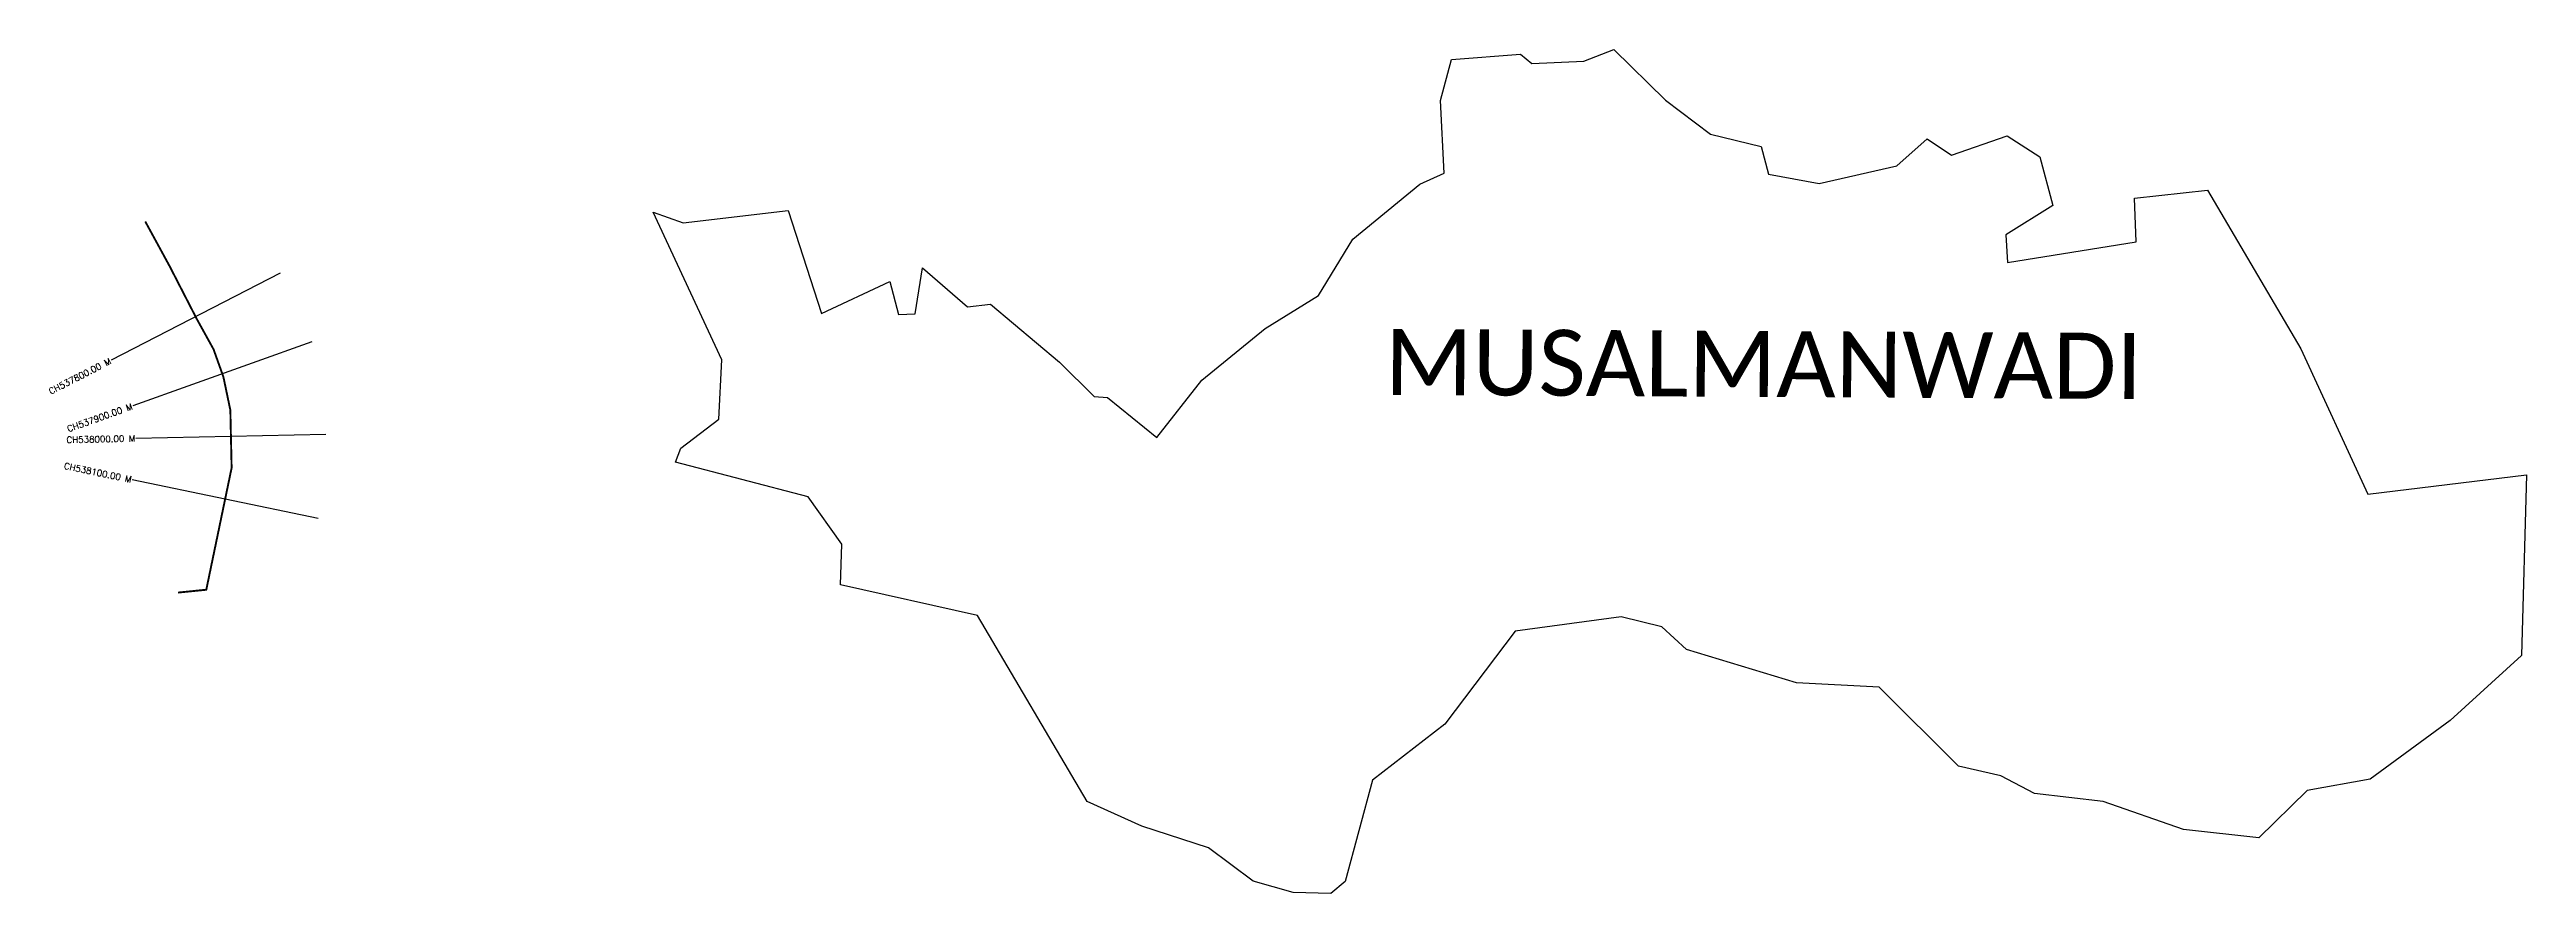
# Model space of a CAD drawing. Header units: metres. Extents: x 318738 to 322647, y 1867666 to 1868997.
import ezdxf
from ezdxf.enums import TextEntityAlignment as Align

# ---------------------------------------------------------------- set-up
doc = ezdxf.new("R2010")
doc.units = ezdxf.units.M
for name, color, linetype in [('CS', 134, 'Continuous'), ('CSMark', 6, 'Continuous'), ('NATURALLY PROTECTED', 3, 'Continuous'), ('village', 3, 'Continuous'), ('VILLAGE NAME', 250, 'Continuous')]:
    doc.layers.add(name, color=color, linetype=linetype)
doc.styles.get("Standard").update_dxf_attribs({"font": 'simplex.shx'})

msp = doc.modelspace()

# ---------------------------------------------------------------- linework, layer by layer
at = {"color": 3, "flags": 128}
msp.add_lwpolyline([(319690.9, 1868740.8), (319737.9, 1868723.6)], dxfattribs=at)
at = {"layer": 'CS'}
for p, q in [((319102.1, 1868644.3), (318835.3, 1868507.1)), ((319152.2, 1868535.8), (318869.7, 1868435)), ((319174.5, 1868390), (318874.5, 1868383.7)), ((319162.2, 1868257.4), (318868.5, 1868318.5))]:
    msp.add_line(p, q, dxfattribs=at)
at = {"layer": 'NATURALLY PROTECTED', "color": 2, "const_width": 3, "flags": 128}
msp.add_lwpolyline([(318889.3, 1868725.9), (318927.9, 1868655.1), (318970.4, 1868572.5), (318997.1, 1868524.2), (319012.6, 1868480.8), (319023.6, 1868428.2), (319025.6, 1868337.2), (318985.6, 1868145), (318941.1, 1868140.5)], dxfattribs=at)
at = {"layer": 'village', "color": 3}
for points in [[(319737.9, 1868723.6, 0), (319903.9, 1868743.3, 0), (319956.5, 1868580.8, 0), (320064.1, 1868631.2, 0), (320077.7, 1868578.9, 0), (320104.3, 1868580.4, 0), (320115.6, 1868652.5, 0), (320186.9, 1868591.4, 0), (320223.2, 1868595.5, 0), (320331.7, 1868503.7, 0), (320386.6, 1868449.6, 0), (320407.5, 1868448.2, 0), (320485.3, 1868385, 0), (320556.5, 1868475.5, 0), (320656.6, 1868557.3, 0), (320740.6, 1868608.9, 0), (320794.9, 1868698.1, 0), (320900.2, 1868784.6, 0), (320939, 1868802.3, 0), (320933.1, 1868916.9, 0), (320950.3, 1868981.5, 0), (321059.2, 1868989.8, 0), (321076.9, 1868975.1, 0), (321159.1, 1868978.5, 0), (321206.4, 1868997.1, 0), (321288, 1868917, 0), (321358.9, 1868863.4, 0), (321439.1, 1868844.3, 0), (321450.5, 1868800.3, 0), (321530.3, 1868785.8, 0), (321653.1, 1868813.6, 0), (321700.8, 1868856.3, 0), (321739.3, 1868830.3, 0), (321827, 1868860.8, 0), (321878.5, 1868827.8, 0), (321899.1, 1868751, 0), (321825.3, 1868704.6, 0), (321827.6, 1868661, 0)], [(321827.6, 1868661, 0), (322030.6, 1868693.8, 0), (322028.2, 1868762.6, 0), (322143, 1868775.5, 0), (322290.6, 1868524.9, 0), (322396.3, 1868295.8, 0), (322646.5, 1868326.5, 0), (322638.6, 1868041.5, 0), (322526.1, 1867938.6, 0), (322399.9, 1867846.4, 0), (322300.5, 1867828.2, 0), (322224, 1867753.9, 0), (322105.5, 1867766.9, 0), (321978.6, 1867811.1, 0), (321870.4, 1867823.7, 0), (321817.4, 1867851.2, 0), (321750.5, 1867866.7, 0), (321625.3, 1867991.5, 0), (321494.8, 1867998.4, 0), (321321.4, 1868050.6, 0), (321282.4, 1868086.5, 0), (321218.2, 1868102, 0), (321050.9, 1868079.9, 0), (320939.8, 1867933.2, 0), (320825.8, 1867844.6, 0), (320782.5, 1867684.6, 0), (320760.1, 1867665.9, 0), (320700.8, 1867667.4, 0), (320637.2, 1867685.3, 0), (320567.1, 1867737.8, 0), (320461.8, 1867772.3, 0), (320375.5, 1867811.1, 0), (320202.3, 1868104.2, 0), (319986.1, 1868152.9, 0), (319988.2, 1868217.1, 0), (319935.2, 1868291.4, 0), (319726, 1868346.3, 0), (319734.5, 1868368.4, 0), (319794.4, 1868414.2, 0), (319799.1, 1868507.5, 0), (319690.9, 1868740.8, 0)]]:
    msp.add_polyline3d(points, dxfattribs=at)

# ---------------------------------------------------------------- texts
at = {"layer": 'CSMark'}
for s, rotation, p in [('CH537800.00 M', 27.2196, (318834.4, 1868506.7)), ('CH537900.00 M', 19.6373, (318868.7, 1868434.7)), ('CH538000.00 M', 1.2058, (318873.5, 1868383.7)), ('CH538100.00 M', 348.2568, (318867.5, 1868318.7))]:
    msp.add_text(s, height=10, rotation=rotation, dxfattribs=at).set_placement(p, align=Align.MIDDLE_RIGHT)
at = {"layer": 'VILLAGE NAME', "insert": (320845.4, 1868556.5), "char_height": 104.042, "attachment_point": 1, "rotation": 359.6762}
msp.add_mtext_dynamic_manual_height_columns('{\\fCalibri|b0|i0|c0|p34;MUSALMANWADI}', width=1278.781, gutter_width=520.2, heights=[0], dxfattribs=at)

doc.saveas('drawing.dxf')
